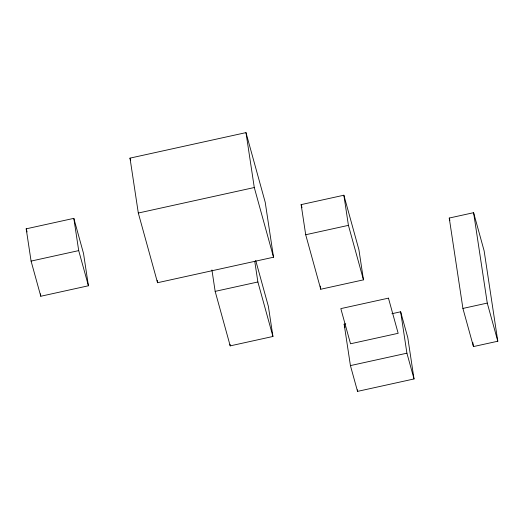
<?xml version="1.0" encoding="UTF-8"?>
<svg xmlns="http://www.w3.org/2000/svg" width="524" height="524" viewBox="0 0 524 524"><rect width="100%" height="100%" fill="white"/><g stroke="black" fill="none" stroke-linecap="round" stroke-linejoin="round"><path stroke-width="0.79" d="M130.004 158.124L245.979 132.624L265.223 202.316L273.528 257.219L157.554 282.718L138.31 213.032L130.004 158.124L130.653 160.475M26.2 228.831L73.825 218.357L83.539 253.518L88.418 285.776L40.787 296.25L31.08 261.09L26.2 228.831L27.065 231.955M138.31 213.032L254.284 187.527L245.979 132.624M31.08 261.09L78.705 250.616L73.825 218.357M301.143 204.615L343.868 195.223L358.914 249.725L363.473 279.849L320.747 289.248L305.702 234.745L301.143 204.615L302.001 207.733M305.702 234.745L348.421 225.353L343.868 195.223M449.245 218.043L473.598 212.692L484.13 250.839L497.8 341.229L473.447 346.58L462.915 308.433L449.245 218.043L449.887 220.381M255.692 260.415L268.373 306.35L272.932 336.474L230.213 345.873L215.161 291.37L257.88 281.978L254.762 261.365M391.9 313.719L400.65 311.793L407.77 337.567L414.032 378.95L357.538 391.376L350.425 365.601L344.163 324.212L345.755 323.865M462.915 308.433L487.268 303.082L473.598 212.692M350.425 365.601L406.912 353.183L400.65 311.793M487.268 303.082L497.8 341.229M406.912 353.183L414.032 378.95M348.421 225.353L363.473 279.849M344.163 324.212L345.028 327.336M254.284 187.527L273.528 257.219M257.88 281.978L272.932 336.474M78.705 250.616L88.418 285.776M472.838 342.545L473.447 346.58M357.303 389.784L357.538 391.376M320.269 286.071L320.747 289.248M229.971 344.281L230.213 345.873M211.925 269.965L215.161 291.37M157.187 280.294L157.554 282.718M40.42 293.833L40.787 296.25M388.454 298.143L340.823 308.616L350.53 343.777L398.161 333.303L388.454 298.143"/></g></svg>
